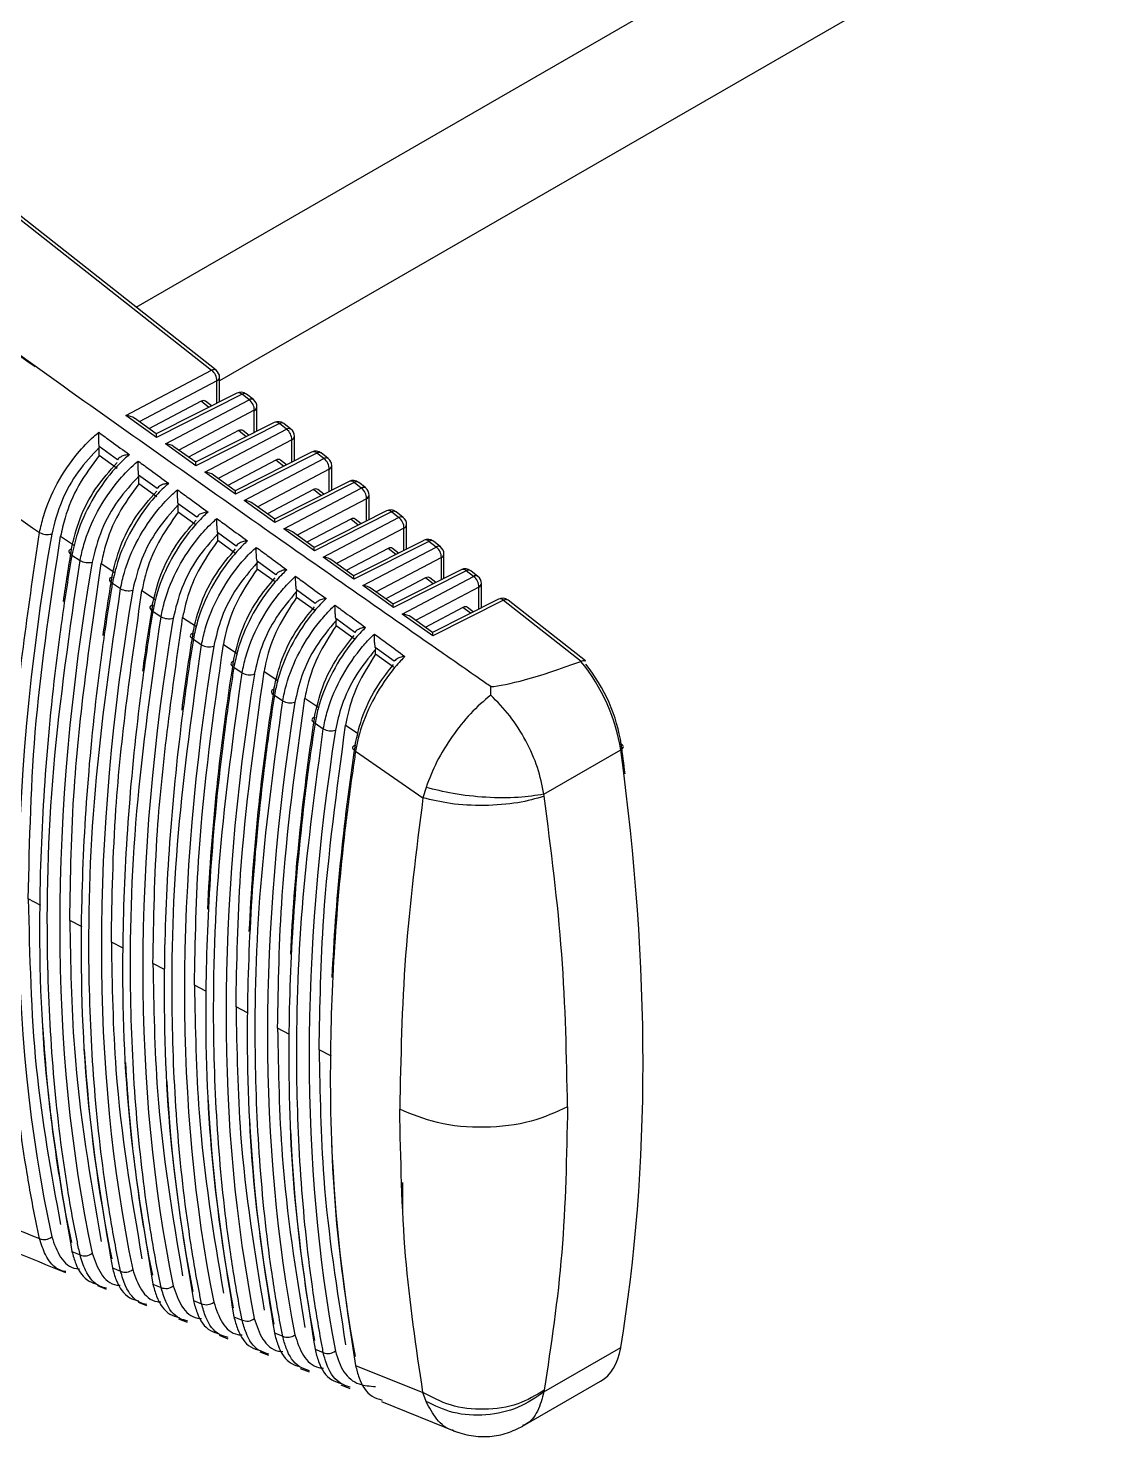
# Model space of a CAD drawing. Extents: x 12.3 to 108.7, y 1.1 to 80.4.
# Drawn here: x 24.878 to 26.074, y 7.242 to 8.807 of the extents above; entities that cross this region are included whole.
import ezdxf

# ---------------------------------------------------------------- set-up
doc = ezdxf.new("R2010")
doc.units = 0
doc.header["$MEASUREMENT"] = 0
doc.layers.add('OBJECT', color=7, linetype='CONTINUOUS')

msp = doc.modelspace()

# ---------------------------------------------------------------- linework, layer by layer
at = {"layer": 'OBJECT'}
for p, q in [((24.9974, 8.4971), (26.8135, 9.5455)), ((26.8699, 9.4429), (25.0901, 8.4154)), ((24.8077, 8.6426), (25.0813, 8.427)), ((25.0863, 8.4271), (24.8125, 8.6428)), ((24.8852, 8.4314), (24.6812, 8.5781)), ((24.986, 8.3768), (25.0813, 8.427)), ((25.0872, 8.4152), (25.0009, 8.3697)), ((25.0872, 8.3904), (25.0872, 8.4152)), ((25.0901, 8.3918), (25.0901, 8.4192)), ((25.0696, 8.3926), (25.0116, 8.362)), ((25.1093, 8.4015), (25.0197, 8.3562)), ((25.1151, 8.4004), (25.02, 8.3524)), ((25.0299, 8.3453), (25.1228, 8.3943)), ((25.0782, 8.3858), (25.0696, 8.3926)), ((25.0813, 8.3874), (25.0746, 8.3926)), ((25.1228, 8.3943), (25.1151, 8.4004)), ((25.1278, 8.3944), (25.12, 8.4005)), ((25.02, 8.3524), (24.986, 8.3768)), ((25.1287, 8.3825), (25.0448, 8.3382)), ((25.1287, 8.3577), (25.1287, 8.3825)), ((25.1316, 8.3591), (25.1316, 8.3865)), ((25.0197, 8.3562), (24.9956, 8.3736)), ((25.1112, 8.3599), (25.0555, 8.3305)), ((25.1508, 8.3688), (25.0635, 8.3247)), ((25.1566, 8.3677), (25.0639, 8.3208)), ((25.0737, 8.3138), (25.1644, 8.3616)), ((25.1197, 8.3531), (25.1112, 8.3599)), ((25.1228, 8.3547), (25.1161, 8.3599)), ((25.1644, 8.3616), (25.1566, 8.3677)), ((25.1693, 8.3616), (25.1615, 8.3678)), ((25.0639, 8.3208), (25.0299, 8.3453)), ((25.1703, 8.3497), (25.0886, 8.3067)), ((25.1703, 8.325), (25.1703, 8.3497)), ((25.1732, 8.3264), (25.1732, 8.3538)), ((24.9769, 8.3275), (24.9564, 8.3424)), ((24.9564, 8.3322), (24.9564, 8.3412)), ((24.9764, 8.3179), (24.9564, 8.3322)), ((25.0636, 8.3247), (25.0394, 8.342)), ((25.1923, 8.3361), (25.1074, 8.2932)), ((25.1981, 8.335), (25.1077, 8.2893)), ((25.1175, 8.2822), (25.2059, 8.3288)), ((25.2059, 8.3288), (25.1981, 8.335)), ((25.2109, 8.3289), (25.203, 8.3351)), ((25.1077, 8.2893), (25.0737, 8.3138)), ((25.1527, 8.3271), (25.0993, 8.299)), ((25.2118, 8.317), (25.1325, 8.2751)), ((25.1612, 8.3204), (25.1527, 8.3271)), ((25.1643, 8.322), (25.1577, 8.3272)), ((25.2118, 8.2923), (25.2118, 8.317)), ((25.2147, 8.2938), (25.2147, 8.321)), ((25.0208, 8.2956), (25.0002, 8.3106)), ((25.0003, 8.3007), (25.0003, 8.3093)), ((25.0203, 8.2864), (25.0003, 8.3007)), ((25.1074, 8.2932), (25.0833, 8.3105)), ((25.2339, 8.3034), (25.1512, 8.2617)), ((25.2396, 8.3023), (25.1515, 8.2578)), ((25.2475, 8.2961), (25.2396, 8.3023)), ((25.2524, 8.2962), (25.2446, 8.3024)), ((25.1515, 8.2578), (25.1175, 8.2822)), ((25.1943, 8.2944), (25.1432, 8.2674)), ((25.1614, 8.2507), (25.2475, 8.2961)), ((25.2534, 8.2843), (25.1763, 8.2436)), ((25.2027, 8.2877), (25.1943, 8.2944)), ((25.2058, 8.2892), (25.1992, 8.2944)), ((25.2534, 8.2596), (25.2534, 8.2843)), ((25.2562, 8.2611), (25.2562, 8.2883)), ((25.0647, 8.2637), (25.044, 8.2787)), ((25.0441, 8.2692), (25.0441, 8.2773)), ((25.0641, 8.2548), (25.0441, 8.2692)), ((25.1513, 8.2616), (25.1271, 8.279)), ((25.2754, 8.2707), (25.1951, 8.2301)), ((25.2811, 8.2696), (25.1954, 8.2263)), ((25.289, 8.2634), (25.2811, 8.2696)), ((25.294, 8.2634), (25.2861, 8.2697)), ((25.1954, 8.2263), (25.1614, 8.2507)), ((25.2358, 8.2616), (25.187, 8.2359)), ((25.2052, 8.2192), (25.289, 8.2634)), ((25.2949, 8.2515), (25.2201, 8.2121)), ((25.2442, 8.255), (25.2358, 8.2616)), ((25.2473, 8.2565), (25.2408, 8.2617)), ((25.2949, 8.2269), (25.2949, 8.2515)), ((25.2978, 8.2284), (25.2978, 8.2556)), ((24.9135, 8.2425), (24.9288, 8.2323)), ((25.1086, 8.2317), (25.0879, 8.2468)), ((25.088, 8.2377), (25.088, 8.2452)), ((25.1079, 8.2233), (25.088, 8.2377)), ((25.1951, 8.2301), (25.171, 8.2475)), ((25.3169, 8.238), (25.2389, 8.1986)), ((25.3226, 8.2369), (25.2392, 8.1947)), ((25.3306, 8.2306), (25.3226, 8.2369)), ((25.3355, 8.2307), (25.3276, 8.237)), ((24.9261, 8.2217), (24.9351, 8.2155)), ((25.2392, 8.1947), (25.2052, 8.2192)), ((25.2774, 8.2289), (25.2308, 8.2044)), ((25.2491, 8.1877), (25.3306, 8.2306)), ((25.2858, 8.2223), (25.2774, 8.2289)), ((25.2888, 8.2238), (25.2823, 8.229)), ((25.3393, 8.1957), (25.3393, 8.2228)), ((24.9587, 8.2124), (24.9739, 8.2022)), ((25.1525, 8.1998), (25.1317, 8.2149)), ((25.1318, 8.2061), (25.1318, 8.2132)), ((25.1518, 8.1918), (25.1318, 8.2061)), ((25.2389, 8.1986), (25.2148, 8.2159)), ((25.3365, 8.2188), (25.264, 8.1806)), ((25.3584, 8.2053), (25.2827, 8.1671)), ((25.3641, 8.2042), (25.2831, 8.1632)), ((25.3365, 8.1942), (25.3365, 8.2188)), ((25.3721, 8.1979), (25.3641, 8.2042)), ((25.3771, 8.1979), (25.3691, 8.2042)), ((24.971, 8.1905), (24.9801, 8.1843)), ((25.2831, 8.1632), (25.2491, 8.1877)), ((25.3189, 8.1962), (25.2747, 8.1729)), ((25.2929, 8.1561), (25.3721, 8.1979)), ((25.3273, 8.1896), (25.3189, 8.1962)), ((25.3303, 8.1911), (25.3238, 8.1962)), ((25.3809, 8.163), (25.3809, 8.1901)), ((25.0039, 8.1823), (25.0191, 8.1722)), ((25.1964, 8.1678), (25.1755, 8.183)), ((25.1756, 8.1746), (25.1756, 8.1811)), ((25.1956, 8.1603), (25.1756, 8.1746)), ((25.2828, 8.1671), (25.2586, 8.1844)), ((25.378, 8.186), (25.3078, 8.149)), ((25.3999, 8.1726), (25.3266, 8.1356)), ((25.378, 8.1616), (25.378, 8.186)), ((25.016, 8.1594), (25.0251, 8.1531)), ((25.3604, 8.1634), (25.3185, 8.1413)), ((25.4056, 8.1715), (25.3269, 8.1317)), ((25.3688, 8.1569), (25.3604, 8.1634)), ((25.3718, 8.1584), (25.3654, 8.1635)), ((25.4056, 8.1715), (25.4918, 8.1036)), ((25.4964, 8.104), (25.4106, 8.1715)), ((25.0491, 8.1523), (25.0643, 8.1422)), ((25.2403, 8.1357), (25.2193, 8.151)), ((25.2195, 8.1431), (25.2195, 8.1489)), ((25.2395, 8.1287), (25.2195, 8.1431)), ((25.3269, 8.1317), (25.2929, 8.1561)), ((25.3266, 8.1355), (25.3025, 8.1529)), ((25.061, 8.1282), (25.0701, 8.1219)), ((25.0944, 8.1223), (25.1095, 8.1123)), ((25.2842, 8.1037), (25.2631, 8.119)), ((25.2633, 8.1116), (25.2633, 8.1168)), ((25.2833, 8.0972), (25.2633, 8.1116)), ((25.106, 8.097), (25.1151, 8.0907)), ((25.4918, 8.1036), (25.4915, 8.1035)), ((25.1396, 8.0924), (25.1547, 8.0824)), ((25.151, 8.0659), (25.1602, 8.0595)), ((25.1848, 8.0625), (25.2002, 8.0524)), ((25.3912, 8.0661), (25.3912, 8.0755)), ((25.1961, 8.0347), (25.2053, 8.0284)), ((25.2301, 8.0327), (25.2441, 8.0235)), ((25.2411, 8.0036), (25.316, 7.9519)), ((25.4504, 7.9558), (25.5357, 8.005)), ((25.3194, 7.9635), (25.316, 7.9519)), ((25.4507, 7.9536), (25.4504, 7.9558)), ((24.8916, 7.8323), (24.8776, 7.8396)), ((24.9374, 7.8085), (24.9237, 7.8156)), ((24.9832, 7.7847), (24.9699, 7.7916)), ((25.029, 7.7609), (25.0161, 7.7676)), ((25.0748, 7.7371), (25.0622, 7.7436)), ((25.1213, 7.7129), (25.1084, 7.7197)), ((25.1678, 7.6888), (25.1545, 7.6957)), ((25.2143, 7.6646), (25.2007, 7.6717)), ((25.2935, 7.4883), (25.2935, 7.5242)), ((24.9261, 7.4476), (24.9351, 7.4439)), ((24.971, 7.4294), (24.9801, 7.4258)), ((24.9545, 7.4098), (24.964, 7.4059)), ((25.016, 7.4113), (25.0251, 7.4077)), ((24.9996, 7.3914), (25.0091, 7.3875)), ((25.061, 7.3932), (25.0701, 7.3896)), ((25.106, 7.3752), (25.1151, 7.3715)), ((25.0446, 7.373), (25.0542, 7.3691)), ((25.0897, 7.3546), (25.0993, 7.3507)), ((25.151, 7.3571), (25.1602, 7.3534)), ((25.1348, 7.3362), (25.1444, 7.3323)), ((25.1961, 7.339), (25.2053, 7.3353)), ((25.4504, 7.2916), (25.5357, 7.3408)), ((25.1798, 7.3178), (25.1895, 7.3139)), ((25.2411, 7.321), (25.316, 7.291)), ((25.2249, 7.2995), (25.2346, 7.2955)), ((25.4267, 7.2534), (25.5133, 7.3034)), ((25.27, 7.2811), (25.3541, 7.2467)), ((25.3194, 7.2811), (25.316, 7.291)), ((25.4507, 7.2934), (25.4504, 7.2916))]:
    msp.add_line(p, q, dxfattribs=at)
at = {"layer": 'OBJECT', "flags": 128}
for points in [[(24.9255, 8.2282), (24.9242, 8.2277), (24.9233, 8.227), (24.9228, 8.2262), (24.9227, 8.2253), (24.923, 8.2244), (24.9237, 8.2235), (24.9247, 8.2226), (24.9261, 8.2217)], [(24.9704, 8.1971), (24.9692, 8.1965), (24.9683, 8.1958), (24.9678, 8.195), (24.9677, 8.1942), (24.9679, 8.1932), (24.9686, 8.1923), (24.9697, 8.1914), (24.971, 8.1905)], [(25.0154, 8.1659), (25.0142, 8.1654), (25.0133, 8.1647), (25.0128, 8.1639), (25.0126, 8.163), (25.0129, 8.1621), (25.0136, 8.1611), (25.0146, 8.1602), (25.016, 8.1594)], [(25.0604, 8.1348), (25.0592, 8.1342), (25.0583, 8.1335), (25.0578, 8.1327), (25.0576, 8.1318), (25.0579, 8.1309), (25.0586, 8.1299), (25.0596, 8.129), (25.061, 8.1282)], [(25.1054, 8.1037), (25.1042, 8.1031), (25.1033, 8.1024), (25.1028, 8.1016), (25.1026, 8.1007), (25.1029, 8.0997), (25.1036, 8.0988), (25.1046, 8.0979), (25.106, 8.097)], [(25.1504, 8.0725), (25.1492, 8.072), (25.1483, 8.0713), (25.1478, 8.0704), (25.1477, 8.0695), (25.148, 8.0686), (25.1486, 8.0676), (25.1497, 8.0667), (25.151, 8.0659)], [(25.1955, 8.0414), (25.1943, 8.0409), (25.1934, 8.0401), (25.1928, 8.0393), (25.1927, 8.0384), (25.193, 8.0375), (25.1937, 8.0365), (25.1947, 8.0356), (25.1961, 8.0347)], [(25.2406, 8.0103), (25.2393, 8.0097), (25.2384, 8.009), (25.2379, 8.0082), (25.2378, 8.0073), (25.2381, 8.0063), (25.2387, 8.0054), (25.2398, 8.0045), (25.2411, 8.0036)], [(25.5357, 8.005), (25.5369, 8.0058), (25.5378, 8.0067), (25.5384, 8.0076), (25.5386, 8.0084), (25.5385, 8.0093), (25.538, 8.0101), (25.5372, 8.0108), (25.5361, 8.0114)]]:
    msp.add_lwpolyline(points, dxfattribs=at)
at = {"layer": 'OBJECT'}
for centre, radius, start, end in [((25.0838, 8.4232), 0.00458, 57.7594, 123.2651), ((25.0723, 8.4152), 0.0149, 359.9818, 52.9438), ((25.0801, 8.4192), 0.01, 0, 51.7639), ((25.0852, 8.4197), 0.00492, 294.4159, 354.9309), ((25.1138, 8.3926), 0.01, 51.7639, 116.8224), ((25.1113, 8.3966), 0.00536, 45.9376, 112.1109), ((25.1176, 8.3966), 0.00458, 57.7616, 123.2629), ((25.1254, 8.3905), 0.00458, 57.7616, 123.2629), ((25.1139, 8.3825), 0.0149, 359.9836, 52.942), ((25.1216, 8.3865), 0.01, 0, 51.7639), ((25.1267, 8.3869), 0.00492, 294.3997, 354.9525), ((25.1553, 8.3599), 0.01, 51.7639, 116.8224), ((25.1529, 8.3639), 0.00536, 45.9573, 112.0896), ((25.1591, 8.3639), 0.00458, 57.7595, 123.2678), ((25.1669, 8.3577), 0.00458, 57.7589, 123.2687), ((25.1554, 8.3497), 0.0149, 359.9849, 52.941), ((25.1632, 8.3538), 0.01, 0, 51.7639), ((25.1683, 8.3542), 0.00492, 294.4217, 354.9308), ((25.1969, 8.3272), 0.01, 51.7639, 116.8224), ((25.1944, 8.3312), 0.00536, 45.957, 112.0909), ((25.2006, 8.3312), 0.00458, 57.7612, 123.264), ((25.2084, 8.325), 0.00458, 57.7599, 123.2646), ((25.197, 8.317), 0.0149, 359.9831, 52.9425), ((25.2047, 8.321), 0.01, 0, 51.7639), ((25.2098, 8.3215), 0.00492, 294.3995, 354.9527), ((25.2384, 8.2945), 0.01, 51.7639, 116.8224), ((25.2359, 8.2985), 0.00536, 45.934, 112.1145), ((25.2421, 8.2985), 0.00458, 57.7619, 123.2633), ((25.25, 8.2923), 0.00458, 57.7586, 123.2687), ((25.2385, 8.2843), 0.0149, 359.9843, 52.9413), ((25.2462, 8.2883), 0.01, 0, 51.7639), ((25.2513, 8.2887), 0.00492, 294.3997, 354.9525), ((25.2799, 8.2618), 0.01, 51.7639, 116.8224), ((25.2774, 8.2658), 0.00536, 45.934, 112.1145), ((25.2836, 8.2658), 0.00458, 57.7608, 123.2672), ((25.2915, 8.2595), 0.00458, 57.7616, 123.264), ((25.2801, 8.2515), 0.0149, 359.9835, 52.9424), ((25.2878, 8.2556), 0.01, 0, 51.7639), ((25.2929, 8.256), 0.00492, 294.3967, 354.9558), ((24.8992, 8.264), 0.0195, 242.4841, 283.3535), ((25.3214, 8.2291), 0.01, 51.7639, 116.8224), ((25.3189, 8.2331), 0.00536, 45.9532, 112.0937), ((25.3251, 8.2331), 0.00458, 57.7606, 123.2674), ((25.3331, 8.2268), 0.00458, 57.7586, 123.2694), ((25.3216, 8.2188), 0.0149, 359.9838, 52.9419), ((25.3293, 8.2228), 0.01, 0, 51.7639), ((25.3344, 8.2233), 0.00492, 294.3995, 354.9527), ((24.9441, 8.2327), 0.0194, 242.5109, 283.5798), ((25.3629, 8.1964), 0.01, 51.7639, 116.8224), ((25.3604, 8.2004), 0.00536, 45.9362, 112.1119), ((25.3666, 8.2004), 0.00458, 57.7637, 123.2619), ((25.3746, 8.1941), 0.00458, 57.7633, 123.2619), ((25.3632, 8.186), 0.0149, 359.9836, 52.9421), ((25.3709, 8.1901), 0.01, 0, 51.7639), ((25.376, 8.1905), 0.00492, 294.3997, 354.9525), ((24.989, 8.2014), 0.0194, 242.5402, 283.8036), ((25.4044, 8.1637), 0.01, 51.7639, 116.8224), ((25.4019, 8.1675), 0.00551, 46.9637, 111.0844), ((25.4081, 8.1675), 0.00473, 58.9348, 122.09), ((25.034, 8.1702), 0.0193, 242.5668, 284.0302), ((25.0789, 8.1389), 0.0192, 242.5975, 284.2535), ((25.1239, 8.1077), 0.0191, 242.6268, 284.4781), ((25.1689, 8.0764), 0.019, 242.6553, 284.7037), ((25.214, 8.0452), 0.0189, 242.6832, 284.9303), ((24.8954, 7.4742), 0.0132, 246.6384, 308.8009), ((24.9404, 7.4561), 0.0133, 246.6049, 308.6305), ((24.9854, 7.438), 0.0133, 246.5742, 308.4565), ((25.0304, 7.4199), 0.0133, 246.539, 308.2859), ((25.0754, 7.4018), 0.0133, 246.5089, 308.1094), ((25.1205, 7.3837), 0.0134, 246.4765, 307.9347), ((25.1656, 7.3657), 0.0134, 246.4435, 307.759), ((25.2106, 7.3477), 0.0134, 246.4085, 307.5848)]:
    msp.add_arc(centre, radius, start, end, dxfattribs=at)
for centre, major_axis, ratio, start_param, end_param in [((23.2981, 11.4632), (13.5348, -9.6488), 0.094709, 4.881554, 4.897066), ((25.0692, 8.3841), (0.00494, 0.00879), 0.568104, 6.194257, 7.004066), ((24.9848, 8.369), (0.0141, -0.001), 0.559485, 0.734923, 1.521949), ((25.1108, 8.3514), (0.00494, 0.00879), 0.568104, 6.194257, 7.004066), ((25.0188, 8.3446), (0.0009, 0.0117), 0.071971, 5.452479, 6.239505), ((25.0286, 8.3375), (0.0141, -0.001), 0.559485, 0.734923, 1.521949), ((25.0626, 8.313), (0.0009, 0.0117), 0.071971, 5.452479, 6.239505), ((25.0725, 8.306), (0.0141, -0.001), 0.559485, 0.734923, 1.521949), ((25.1523, 8.3187), (0.00494, 0.00879), 0.568104, 6.194257, 7.004066), ((25.1065, 8.2815), (0.0009, 0.0117), 0.071971, 5.452479, 6.239505), ((25.1163, 8.2744), (0.0141, -0.001), 0.559485, 0.734923, 1.521949), ((25.1938, 8.2859), (0.00494, 0.00879), 0.568104, 6.194257, 7.004066), ((25.1503, 8.25), (0.0009, 0.0117), 0.071971, 5.452479, 6.239505), ((25.1602, 8.2429), (0.0141, -0.001), 0.559485, 0.734923, 1.521949), ((25.2354, 8.2532), (0.00494, 0.00879), 0.568104, 6.194257, 7.004066), ((26.4482, 8.7306), (1.1233, 1.9121), 0.582398, 2.143158, 2.577949), ((26.4438, 8.7348), (1.094, 1.9283), 0.572321, 2.13731, 2.166983), ((25.1941, 8.2185), (0.0009, 0.0117), 0.071971, 5.452479, 6.239505), ((25.204, 8.2114), (0.0141, -0.001), 0.559485, 0.734923, 1.521949), ((25.2769, 8.2205), (0.00494, 0.00879), 0.568104, 6.194257, 7.004066), ((26.492, 8.7053), (1.1217, 1.9093), 0.582398, 2.146521, 2.574586), ((26.4876, 8.7095), (1.0924, 1.9255), 0.572321, 2.140675, 2.173857), ((25.238, 8.1869), (0.0009, 0.0117), 0.071971, 5.452479, 6.239505), ((25.2478, 8.1799), (0.0141, -0.001), 0.559485, 0.734923, 1.521949), ((25.3185, 8.1877), (0.00494, 0.00879), 0.568104, 6.194257, 7.004066), ((26.5359, 8.68), (1.12, 1.9065), 0.582398, 2.149892, 2.571215), ((26.5315, 8.6842), (1.0908, 1.9226), 0.572321, 2.144048, 2.18183), ((25.2818, 8.1554), (0.0009, 0.0117), 0.071971, 5.452479, 6.239505), ((25.36, 8.155), (0.00494, 0.00879), 0.568104, 6.194257, 7.004066), ((26.5797, 8.6547), (1.1184, 1.9037), 0.582398, 2.153271, 2.567836), ((25.2917, 8.1483), (0.0141, -0.001), 0.559485, 0.734923, 1.521949), ((26.5753, 8.6589), (1.0892, 1.9198), 0.572321, 2.147429, 2.191507), ((25.3257, 8.1239), (0.0009, 0.0117), 0.071971, 5.452479, 6.239505), ((26.6236, 8.6294), (1.1167, 1.9009), 0.582398, 2.156658, 2.564449), ((26.6191, 8.6336), (1.0876, 1.917), 0.572321, 2.150818, 2.29594), ((26.986, 8.9209), (1.6104, 0.8416), 0.051024, 3.256373, 3.497487), ((25.4562, 8.0378), (-0.0558, 0.1063), 0.548821, 4.130778, 5.067399), ((25.4637, 8.0417), (-0.0508, 0.0976), 0.546171, 4.132561, 5.054095), ((26.6674, 8.6041), (1.1151, 1.898), 0.582398, 2.160053, 2.561054), ((26.663, 8.6083), (1.086, 1.9142), 0.572321, 2.154215, 2.296337), ((26.7112, 8.5788), (1.1135, 1.8952), 0.582398, 2.163457, 2.55765), ((26.7068, 8.583), (1.0844, 1.9113), 0.572321, 2.15762, 2.296908), ((26.7551, 8.5535), (1.1118, 1.8924), 0.582398, 2.166868, 2.554239), ((26.7507, 8.5577), (1.0828, 1.9085), 0.572321, 2.161034, 2.297801), ((24.0531, 8.6237), (-1.0403, 1.9967), 0.546312, 3.768959, 4.132467), ((24.0606, 8.6276), (-1.0353, 1.9881), 0.546171, 4.115838, 4.132561), ((26.4438, 8.7348), (1.094, 1.9283), 0.572321, 2.422794, 2.566341), ((26.4876, 8.7095), (1.0924, 1.9255), 0.572321, 2.422791, 2.562976), ((26.5315, 8.6842), (1.0908, 1.9226), 0.572321, 2.417411, 2.559603), ((26.5753, 8.6589), (1.0892, 1.9198), 0.572321, 2.415917, 2.556222), ((26.6191, 8.6336), (1.0876, 1.917), 0.572321, 2.414283, 2.552833), ((26.663, 8.6083), (1.086, 1.9142), 0.572321, 2.412602, 2.549436), ((26.7068, 8.583), (1.0844, 1.9113), 0.572321, 2.405638, 2.546031), ((26.7507, 8.5577), (1.0828, 1.9085), 0.572321, 2.400985, 2.542617), ((25.4562, 7.409), (-0.0558, 0.1063), 0.548821, 3.163545, 3.76727)]:
    msp.add_ellipse(centre, major_axis=major_axis, ratio=ratio, start_param=start_param, end_param=end_param, dxfattribs=at)
for points, knots in [([(24.5939, 8.4529), (24.6512, 8.4129), (24.7499, 8.3441), (24.8488, 8.2754), (24.8901, 8.2467)], [0, 0, 0, 0, 0.5814492, 1, 1, 1, 1]), ([(25.3912, 8.0755), (25.3871, 8.0783), (25.3666, 8.0926), (25.2806, 8.1525), (25.1153, 8.2679), (24.9679, 8.3726), (24.8852, 8.4314)], [0, 0, 0, 0, 0.024148, 0.120739, 0.507103, 1, 1, 1, 1]), ([(24.8901, 8.2467), (24.8915, 8.2526), (24.8954, 8.2706), (24.9087, 8.3018), (24.9291, 8.332), (24.9459, 8.3496), (24.954, 8.3565), (24.9559, 8.3581)], [0, 0, 0, 0, 0.147376, 0.444496, 0.741154, 0.940222, 1, 1, 1, 1]), ([(24.9559, 8.3581), (24.9606, 8.3547), (24.9719, 8.3464), (24.9832, 8.3382), (24.9898, 8.3333)], [0, 0, 0, 0, 0.412558, 1, 1, 1, 1]), ([(24.9564, 8.3424), (24.9563, 8.3434), (24.9561, 8.3456), (24.9559, 8.35), (24.9558, 8.3543), (24.9559, 8.357), (24.9559, 8.358), (24.9559, 8.3581)], [0, 0, 0, 0, 0.192791, 0.429646, 0.749299, 0.992251, 1, 1, 1, 1]), ([(24.9564, 8.3412), (24.9484, 8.3327), (24.9322, 8.3155), (24.9128, 8.281), (24.9068, 8.2574), (24.9037, 8.245)], [0, 0, 0, 0, 0.320862, 0.641681, 1, 1, 1, 1]), ([(24.9564, 8.3322), (24.9485, 8.3216), (24.9325, 8.3002), (24.919, 8.268), (24.915, 8.2492), (24.9135, 8.2425)], [0, 0, 0, 0, 0.390004, 0.779955, 1, 1, 1, 1]), ([(24.9898, 8.3333), (24.988, 8.3317), (24.9816, 8.3261), (24.9667, 8.3104), (24.9473, 8.2827), (24.9323, 8.2497), (24.9278, 8.2297), (24.9261, 8.2217)], [0, 0, 0, 0, 0.059553, 0.208066, 0.505163, 0.802607, 1, 1, 1, 1]), ([(24.9564, 8.3424), (24.9564, 8.3424), (24.9564, 8.342), (24.9564, 8.3416), (24.9564, 8.3412)], [0, 0, 0, 0, 0.0202823, 1, 1, 1, 1]), ([(24.9898, 8.3333), (24.9898, 8.3333), (24.9881, 8.3332), (24.9849, 8.3327), (24.981, 8.3312), (24.9782, 8.3294), (24.9774, 8.3281), (24.9769, 8.3275)], [0, 0, 0, 0, 0.007972, 0.299095, 0.602918, 0.800706, 1, 1, 1, 1]), ([(24.9255, 8.2282), (24.9282, 8.2395), (24.9336, 8.2621), (24.9517, 8.2969), (24.9681, 8.3152), (24.9764, 8.3245)], [0, 0, 0, 0, 0.327832, 0.655734, 1, 1, 1, 1]), ([(24.9351, 8.2155), (24.9364, 8.2214), (24.9403, 8.2394), (24.9535, 8.2706), (24.9736, 8.3005), (24.99, 8.3179), (24.9978, 8.3246), (24.9996, 8.3261)], [0, 0, 0, 0, 0.1489543, 0.4492607, 0.7491001, 0.9405021, 1, 1, 1, 1]), ([(24.9996, 8.3261), (25.0043, 8.3227), (25.0156, 8.3145), (25.0269, 8.3062), (25.0335, 8.3014)], [0, 0, 0, 0, 0.41253, 1, 1, 1, 1]), ([(25.0002, 8.3106), (25.0001, 8.3116), (24.9999, 8.3139), (24.9997, 8.3183), (24.9996, 8.3225), (24.9996, 8.3251), (24.9996, 8.3261), (24.9996, 8.3261)], [0, 0, 0, 0, 0.197189, 0.440794, 0.768918, 0.992191, 1, 1, 1, 1]), ([(25.0003, 8.3093), (24.9923, 8.3006), (24.9763, 8.2832), (24.9574, 8.249), (24.9516, 8.2258), (24.9486, 8.2138)], [0, 0, 0, 0, 0.324747, 0.649448, 1, 1, 1, 1]), ([(25.0003, 8.3007), (24.9924, 8.2899), (24.9767, 8.2683), (24.9638, 8.2367), (24.96, 8.2185), (24.9587, 8.2124)], [0, 0, 0, 0, 0.397554, 0.795054, 1, 1, 1, 1]), ([(25.0335, 8.3014), (25.0318, 8.2998), (25.0254, 8.2941), (25.0106, 8.2782), (24.9915, 8.2503), (24.977, 8.2177), (24.9727, 8.1981), (24.971, 8.1905)], [0, 0, 0, 0, 0.0592764, 0.2094215, 0.5098312, 0.8105983, 1, 1, 1, 1]), ([(25.0002, 8.3106), (25.0002, 8.3105), (25.0003, 8.3101), (25.0003, 8.3097), (25.0003, 8.3093)], [0, 0, 0, 0, 0.098606, 1, 1, 1, 1]), ([(25.0335, 8.3014), (25.0335, 8.3014), (25.032, 8.3012), (25.0288, 8.3007), (25.025, 8.2993), (25.0221, 8.2975), (25.0213, 8.2962), (25.0208, 8.2956)], [0, 0, 0, 0, 0.008064, 0.282724, 0.593806, 0.796124, 1, 1, 1, 1]), ([(24.9704, 8.1971), (24.9731, 8.2084), (24.9784, 8.2309), (24.9963, 8.2653), (25.0122, 8.2834), (25.0203, 8.2925)], [0, 0, 0, 0, 0.3318718, 0.6638149, 1, 1, 1, 1]), ([(24.9801, 8.1843), (24.9814, 8.1902), (24.9852, 8.2082), (24.9984, 8.2394), (25.0182, 8.269), (25.0341, 8.2861), (25.0416, 8.2926), (25.0434, 8.2942)], [0, 0, 0, 0, 0.150605, 0.454244, 0.75741, 0.940779, 1, 1, 1, 1]), ([(25.044, 8.2787), (25.0439, 8.2798), (25.0437, 8.2821), (25.0434, 8.2866), (25.0433, 8.2907), (25.0433, 8.2933), (25.0434, 8.2942), (25.0434, 8.2942)], [0, 0, 0, 0, 0.201836, 0.452552, 0.789381, 0.992116, 1, 1, 1, 1]), ([(25.0434, 8.2942), (25.048, 8.2908), (25.0593, 8.2825), (25.0706, 8.2743), (25.0773, 8.2694)], [0, 0, 0, 0, 0.412495, 1, 1, 1, 1]), ([(25.0441, 8.2773), (25.0362, 8.2685), (25.0203, 8.2509), (25.002, 8.2169), (24.9965, 8.1942), (24.9936, 8.1826)], [0, 0, 0, 0, 0.328834, 0.657619, 1, 1, 1, 1]), ([(25.0441, 8.2692), (25.0364, 8.2583), (25.0208, 8.2364), (25.0086, 8.2054), (25.0051, 8.1879), (25.0039, 8.1823)], [0, 0, 0, 0, 0.4055422, 0.8110281, 1, 1, 1, 1]), ([(25.0773, 8.2694), (25.0755, 8.2678), (25.0693, 8.262), (25.0546, 8.246), (25.0356, 8.2179), (25.0216, 8.1856), (25.0175, 8.1665), (25.016, 8.1594)], [0, 0, 0, 0, 0.059002, 0.210856, 0.514734, 0.81898, 1, 1, 1, 1]), ([(25.044, 8.2787), (25.044, 8.2786), (25.0441, 8.2781), (25.0441, 8.2777), (25.0441, 8.2773)], [0, 0, 0, 0, 0.162026, 1, 1, 1, 1]), ([(25.0773, 8.2694), (25.0772, 8.2694), (25.0761, 8.2693), (25.0733, 8.2689), (25.0694, 8.2677), (25.0661, 8.2658), (25.0652, 8.2643), (25.0647, 8.2637)], [0, 0, 0, 0, 0.008148, 0.206908, 0.537752, 0.791263, 1, 1, 1, 1]), ([(25.0154, 8.1659), (25.018, 8.1772), (25.0233, 8.1997), (25.0409, 8.2337), (25.0564, 8.2517), (25.0641, 8.2605)], [0, 0, 0, 0, 0.336123, 0.672318, 1, 1, 1, 1]), ([(25.0251, 8.1531), (25.0263, 8.159), (25.0302, 8.177), (25.0432, 8.2082), (25.0627, 8.2374), (25.0783, 8.2543), (25.0853, 8.2606), (25.0871, 8.2622)], [0, 0, 0, 0, 0.152333, 0.459461, 0.766109, 0.941054, 1, 1, 1, 1]), ([(25.0871, 8.2622), (25.0918, 8.2588), (25.1031, 8.2505), (25.1144, 8.2423), (25.121, 8.2374)], [0, 0, 0, 0, 0.412464, 1, 1, 1, 1]), ([(25.0879, 8.2468), (25.0877, 8.2479), (25.0874, 8.2503), (25.0872, 8.2549), (25.0871, 8.2589), (25.0871, 8.2614), (25.0871, 8.2622), (25.0871, 8.2622)], [0, 0, 0, 0, 0.206751, 0.464937, 0.810718, 0.99205, 1, 1, 1, 1]), ([(24.8901, 7.462), (24.8891, 7.4668), (24.8841, 7.4905), (24.8652, 7.5923), (24.8493, 7.7666), (24.8549, 8.0067), (24.8784, 8.1667), (24.8901, 8.2467)], [0, 0, 0, 0, 0.020664, 0.103331, 0.434809, 0.717404, 1, 1, 1, 1]), ([(24.8776, 7.8396), (24.8791, 7.9048), (24.882, 8.0351), (24.903, 8.1734), (24.9135, 8.2425)], [0, 0, 0, 0, 0.500491, 1, 1, 1, 1]), ([(25.088, 8.2452), (25.0801, 8.2363), (25.0643, 8.2185), (25.0466, 8.1848), (25.0413, 8.1626), (25.0386, 8.1515)], [0, 0, 0, 0, 0.333137, 0.666224, 1, 1, 1, 1]), ([(25.088, 8.2377), (25.0803, 8.2266), (25.065, 8.2046), (25.0535, 8.1741), (25.0501, 8.1572), (25.0491, 8.1523)], [0, 0, 0, 0, 0.414011, 0.827964, 1, 1, 1, 1]), ([(25.121, 8.2374), (25.1193, 8.2358), (25.1131, 8.2299), (25.0985, 8.2137), (25.0798, 8.1854), (25.0663, 8.1536), (25.0624, 8.1349), (25.061, 8.1282)], [0, 0, 0, 0, 0.058731, 0.212374, 0.519887, 0.827778, 1, 1, 1, 1]), ([(25.0879, 8.2468), (25.0879, 8.2467), (25.0879, 8.2462), (25.088, 8.2457), (25.088, 8.2452)], [0, 0, 0, 0, 0.214158, 1, 1, 1, 1]), ([(25.121, 8.2374), (25.121, 8.2374), (25.12, 8.2373), (25.1172, 8.2369), (25.1134, 8.2357), (25.1101, 8.2338), (25.1091, 8.2324), (25.1086, 8.2317)], [0, 0, 0, 0, 0.008249, 0.187014, 0.525649, 0.786194, 1, 1, 1, 1]), ([(24.9261, 8.2217), (24.9251, 8.2158), (24.9202, 8.1863), (24.9019, 8.063), (24.8869, 7.8727), (24.8926, 7.6427), (24.9149, 7.5126), (24.9261, 7.4476)], [0, 0, 0, 0, 0.020947, 0.104745, 0.44076, 0.72038, 1, 1, 1, 1]), ([(25.0604, 8.1348), (25.063, 8.1461), (25.0683, 8.1686), (25.0855, 8.2021), (25.1006, 8.2199), (25.1079, 8.2285)], [0, 0, 0, 0, 0.3406011, 0.6812757, 1, 1, 1, 1]), ([(25.0701, 8.1219), (25.0713, 8.1278), (25.0751, 8.1458), (25.0881, 8.177), (25.1073, 8.2059), (25.1224, 8.2225), (25.1291, 8.2286), (25.1308, 8.2302)], [0, 0, 0, 0, 0.154143, 0.464926, 0.775223, 0.941326, 1, 1, 1, 1]), ([(25.1308, 8.2302), (25.1355, 8.2268), (25.1468, 8.2185), (25.1581, 8.2102), (25.1647, 8.2054)], [0, 0, 0, 0, 0.412427, 1, 1, 1, 1]), ([(25.1317, 8.2149), (25.1315, 8.216), (25.1312, 8.2185), (25.1309, 8.2231), (25.1308, 8.2271), (25.1308, 8.2295), (25.1308, 8.2302), (25.1308, 8.2302)], [0, 0, 0, 0, 0.211947, 0.477987, 0.832965, 0.991969, 1, 1, 1, 1]), ([(24.9351, 7.4439), (24.9341, 7.4487), (24.9291, 7.4725), (24.9106, 7.5745), (24.8955, 7.747), (24.9013, 7.9828), (24.9238, 8.1379), (24.9351, 8.2155)], [0, 0, 0, 0, 0.021019, 0.105106, 0.44228, 0.72114, 1, 1, 1, 1]), ([(24.9237, 7.8156), (24.9246, 7.8645), (24.9268, 7.9924), (24.9465, 8.1283), (24.9587, 8.2124)], [0, 0, 0, 0, 0.38188, 1, 1, 1, 1]), ([(25.1318, 8.2132), (25.124, 8.2041), (25.1083, 8.1861), (25.0912, 8.1527), (25.0861, 8.131), (25.0837, 8.1203)], [0, 0, 0, 0, 0.3376749, 0.6752967, 1, 1, 1, 1]), ([(25.1318, 8.2061), (25.1243, 8.195), (25.1092, 8.1727), (25.0983, 8.1429), (25.0952, 8.1266), (25.0944, 8.1223)], [0, 0, 0, 0, 0.423011, 0.845963, 1, 1, 1, 1]), ([(25.1647, 8.2054), (25.1631, 8.2037), (25.1569, 8.1978), (25.1425, 8.1814), (25.124, 8.153), (25.111, 8.1215), (25.1073, 8.1033), (25.106, 8.097)], [0, 0, 0, 0, 0.058463, 0.213983, 0.525307, 0.837021, 1, 1, 1, 1]), ([(25.1317, 8.2149), (25.1317, 8.2148), (25.1318, 8.2142), (25.1318, 8.2136), (25.1318, 8.2132)], [0, 0, 0, 0, 0.25743, 1, 1, 1, 1]), ([(25.1647, 8.2054), (25.1647, 8.2053), (25.1638, 8.2053), (25.1612, 8.2049), (25.1574, 8.2037), (25.154, 8.2019), (25.153, 8.2004), (25.1525, 8.1998)], [0, 0, 0, 0, 0.008341, 0.166405, 0.512973, 0.780847, 1, 1, 1, 1]), ([(24.971, 8.1905), (24.97, 8.1847), (24.9652, 8.1552), (24.9472, 8.032), (24.933, 7.8442), (24.939, 7.6189), (24.9603, 7.4926), (24.971, 7.4294)], [0, 0, 0, 0, 0.021311, 0.106568, 0.448432, 0.724216, 1, 1, 1, 1]), ([(25.1054, 8.1037), (25.108, 8.1149), (25.1132, 8.1374), (25.1302, 8.1705), (25.1448, 8.1881), (25.1518, 8.1964)], [0, 0, 0, 0, 0.345325, 0.690725, 1, 1, 1, 1]), ([(25.1151, 8.0907), (25.1164, 8.0967), (25.1201, 8.1146), (25.133, 8.1458), (25.1519, 8.1743), (25.1666, 8.1907), (25.1729, 8.1966), (25.1746, 8.1982)], [0, 0, 0, 0, 0.156042, 0.470658, 0.784781, 0.941595, 1, 1, 1, 1]), ([(25.1755, 8.183), (25.1753, 8.1841), (25.175, 8.1866), (25.1747, 8.1913), (25.1745, 8.1952), (25.1745, 8.1975), (25.1746, 8.1981), (25.1746, 8.1982)], [0, 0, 0, 0, 0.217444, 0.491759, 0.856155, 0.991883, 1, 1, 1, 1]), ([(25.1746, 8.1982), (25.1792, 8.1947), (25.1905, 8.1864), (25.2018, 8.1781), (25.2085, 8.1733)], [0, 0, 0, 0, 0.412393, 1, 1, 1, 1]), ([(24.9801, 7.4258), (24.9791, 7.4306), (24.9742, 7.4544), (24.956, 7.5567), (24.9416, 7.7275), (24.9478, 7.959), (24.9693, 8.1092), (24.9801, 8.1843)], [0, 0, 0, 0, 0.021386, 0.106942, 0.450009, 0.725004, 1, 1, 1, 1]), ([(24.9699, 7.7916), (24.9707, 7.8404), (24.973, 7.9665), (24.9922, 8.1003), (25.0039, 8.1823)], [0, 0, 0, 0, 0.387367, 1, 1, 1, 1]), ([(25.1756, 8.1811), (25.1679, 8.1719), (25.1524, 8.1536), (25.1359, 8.1206), (25.131, 8.0994), (25.1287, 8.0892)], [0, 0, 0, 0, 0.342466, 0.684876, 1, 1, 1, 1]), ([(25.1756, 8.1746), (25.1682, 8.1634), (25.1534, 8.1409), (25.1432, 8.1117), (25.1403, 8.0961), (25.1396, 8.0924)], [0, 0, 0, 0, 0.4326004, 0.8651396, 1, 1, 1, 1]), ([(25.2085, 8.1733), (25.2068, 8.1717), (25.2007, 8.1657), (25.1864, 8.1491), (25.1682, 8.1204), (25.1557, 8.0894), (25.1522, 8.0717), (25.151, 8.0659)], [0, 0, 0, 0, 0.058198, 0.215687, 0.531014, 0.846742, 1, 1, 1, 1]), ([(25.1755, 8.183), (25.1755, 8.1828), (25.1756, 8.1821), (25.1756, 8.1815), (25.1756, 8.1811)], [0, 0, 0, 0, 0.2936726, 1, 1, 1, 1]), ([(25.2085, 8.1733), (25.2084, 8.1733), (25.2077, 8.1732), (25.2051, 8.1728), (25.2014, 8.1717), (25.1979, 8.1698), (25.1969, 8.1684), (25.1964, 8.1678)], [0, 0, 0, 0, 0.008451, 0.145048, 0.499697, 0.77523, 1, 1, 1, 1]), ([(25.016, 8.1594), (25.015, 8.1535), (25.0103, 8.124), (24.9926, 8.001), (24.9791, 7.8158), (24.9854, 7.5951), (25.0058, 7.4726), (25.016, 7.4113)], [0, 0, 0, 0, 0.021688, 0.108455, 0.456373, 0.728187, 1, 1, 1, 1]), ([(25.1504, 8.0725), (25.153, 8.0838), (25.1581, 8.1063), (25.1748, 8.1389), (25.1891, 8.1563), (25.1956, 8.1642)], [0, 0, 0, 0, 0.350315, 0.700707, 1, 1, 1, 1]), ([(25.1602, 8.0595), (25.1614, 8.0655), (25.1651, 8.0834), (25.1779, 8.1146), (25.1965, 8.1428), (25.2108, 8.1588), (25.2166, 8.1645), (25.2183, 8.1661)], [0, 0, 0, 0, 0.158035, 0.476675, 0.794816, 0.941861, 1, 1, 1, 1]), ([(25.2183, 8.1661), (25.2229, 8.1626), (25.2342, 8.1543), (25.2455, 8.146), (25.2522, 8.1412)], [0, 0, 0, 0, 0.412352, 1, 1, 1, 1]), ([(25.2193, 8.151), (25.2191, 8.1522), (25.2188, 8.1547), (25.2184, 8.1595), (25.2183, 8.1633), (25.2183, 8.1655), (25.2183, 8.166), (25.2183, 8.1661)], [0, 0, 0, 0, 0.223273, 0.506281, 0.880303, 0.991807, 1, 1, 1, 1]), ([(25.0251, 7.4077), (25.0241, 7.4125), (25.0193, 7.4364), (25.0014, 7.5389), (24.9878, 7.708), (24.9942, 7.9351), (25.0148, 8.0804), (25.0251, 8.1531)], [0, 0, 0, 0, 0.021766, 0.108843, 0.45801, 0.729005, 1, 1, 1, 1]), ([(25.0161, 7.7676), (25.0169, 7.8164), (25.0191, 7.9406), (25.0378, 8.0723), (25.0491, 8.1523)], [0, 0, 0, 0, 0.393082, 1, 1, 1, 1]), ([(25.2195, 8.1489), (25.2118, 8.1397), (25.1964, 8.1211), (25.1805, 8.0885), (25.1759, 8.0677), (25.1738, 8.058)], [0, 0, 0, 0, 0.347531, 0.695003, 1, 1, 1, 1]), ([(25.2195, 8.1431), (25.2122, 8.1317), (25.1976, 8.1091), (25.1881, 8.0805), (25.1854, 8.0656), (25.1848, 8.0625)], [0, 0, 0, 0, 0.442846, 0.885629, 1, 1, 1, 1]), ([(25.2522, 8.1412), (25.2506, 8.1395), (25.2446, 8.1335), (25.2304, 8.1168), (25.2124, 8.0879), (25.2005, 8.0573), (25.1971, 8.0401), (25.1961, 8.0347)], [0, 0, 0, 0, 0.0579361, 0.2174948, 0.5370294, 0.8569765, 1, 1, 1, 1]), ([(25.2193, 8.151), (25.2193, 8.1508), (25.2195, 8.1501), (25.2195, 8.1494), (25.2195, 8.1489)], [0, 0, 0, 0, 0.324171, 1, 1, 1, 1]), ([(25.2522, 8.1412), (25.2521, 8.1412), (25.2515, 8.1411), (25.2491, 8.1407), (25.2454, 8.1397), (25.2419, 8.1378), (25.2408, 8.1364), (25.2403, 8.1357)], [0, 0, 0, 0, 0.008552, 0.122923, 0.485794, 0.769318, 1, 1, 1, 1]), ([(25.061, 8.1282), (25.06, 8.1223), (25.0554, 8.0929), (25.0381, 7.9699), (25.0252, 7.7873), (25.0318, 7.5714), (25.0512, 7.4526), (25.061, 7.3932)], [0, 0, 0, 0, 0.022079, 0.110408, 0.464597, 0.732298, 1, 1, 1, 1]), ([(25.1955, 8.0414), (25.198, 8.0527), (25.2031, 8.0752), (25.2195, 8.1073), (25.2333, 8.1244), (25.2395, 8.1321)], [0, 0, 0, 0, 0.355595, 0.711266, 1, 1, 1, 1]), ([(25.2053, 8.0284), (25.2065, 8.0343), (25.2101, 8.0522), (25.2229, 8.0835), (25.2411, 8.1112), (25.2549, 8.127), (25.2604, 8.1323), (25.262, 8.1339)], [0, 0, 0, 0, 0.1601304, 0.4830007, 0.8053632, 0.9421235, 1, 1, 1, 1]), ([(25.262, 8.1339), (25.2667, 8.1305), (25.278, 8.1222), (25.2893, 8.1139), (25.2959, 8.109)], [0, 0, 0, 0, 0.412315, 1, 1, 1, 1]), ([(25.2631, 8.119), (25.2629, 8.1202), (25.2625, 8.1228), (25.2621, 8.1277), (25.262, 8.1314), (25.262, 8.1335), (25.262, 8.1339), (25.262, 8.1339)], [0, 0, 0, 0, 0.2294451, 0.5216, 0.9054403, 0.9917007, 1, 1, 1, 1]), ([(25.0701, 7.3896), (25.0692, 7.3944), (25.0644, 7.4184), (25.0469, 7.5212), (25.0339, 7.6885), (25.0406, 7.9112), (25.0603, 8.0517), (25.0701, 8.1219)], [0, 0, 0, 0, 0.02216, 0.110812, 0.466297, 0.733148, 1, 1, 1, 1]), ([(25.0622, 7.7436), (25.0631, 7.7924), (25.0652, 7.9147), (25.0834, 8.0444), (25.0944, 8.1223)], [0, 0, 0, 0, 0.399041, 1, 1, 1, 1]), ([(25.2633, 8.1168), (25.2557, 8.1074), (25.2405, 8.0886), (25.2252, 8.0563), (25.2208, 8.0361), (25.2188, 8.0269)], [0, 0, 0, 0, 0.352894, 0.705727, 1, 1, 1, 1]), ([(25.2633, 8.1116), (25.2562, 8.1001), (25.2418, 8.0772), (25.233, 8.0494), (25.2305, 8.0351), (25.2301, 8.0327)], [0, 0, 0, 0, 0.453825, 0.907587, 1, 1, 1, 1]), ([(25.2631, 8.119), (25.2632, 8.1188), (25.2633, 8.118), (25.2633, 8.1172), (25.2633, 8.1168)], [0, 0, 0, 0, 0.349953, 1, 1, 1, 1]), ([(25.106, 8.097), (25.1051, 8.0912), (25.1005, 8.0618), (25.0835, 7.9389), (25.0713, 7.7589), (25.0782, 7.5476), (25.0967, 7.4326), (25.106, 7.3752)], [0, 0, 0, 0, 0.0224839, 0.112433, 0.473119, 0.7365595, 1, 1, 1, 1]), ([(25.2406, 8.0103), (25.2431, 8.0216), (25.2481, 8.0441), (25.2641, 8.0757), (25.2775, 8.0925), (25.2833, 8.0999)], [0, 0, 0, 0, 0.361189, 0.722456, 1, 1, 1, 1]), ([(25.2959, 8.109), (25.2943, 8.1074), (25.2884, 8.1013), (25.2744, 8.0844), (25.2566, 8.0553), (25.2452, 8.0252), (25.2421, 8.0085), (25.2411, 8.0036)], [0, 0, 0, 0, 0.057678, 0.219414, 0.543377, 0.867764, 1, 1, 1, 1]), ([(25.2959, 8.109), (25.2959, 8.109), (25.2954, 8.1089), (25.293, 8.1086), (25.2895, 8.1076), (25.2858, 8.1057), (25.2847, 8.1043), (25.2842, 8.1037)], [0, 0, 0, 0, 0.008657, 0.099999, 0.471218, 0.76308, 1, 1, 1, 1]), ([(25.4918, 8.1036), (25.4926, 8.1039), (25.4941, 8.1045), (25.4957, 8.1045), (25.4961, 8.104), (25.4963, 8.1038)], [0, 0, 0, 0, 0.411363, 0.822629, 1, 1, 1, 1]), ([(25.1151, 7.3715), (25.1142, 7.3763), (25.1095, 7.4003), (25.0923, 7.5034), (25.0801, 7.669), (25.0871, 7.8873), (25.1058, 8.0229), (25.1151, 8.0907)], [0, 0, 0, 0, 0.022568, 0.112852, 0.474885, 0.737443, 1, 1, 1, 1]), ([(25.1084, 7.7197), (25.1092, 7.7685), (25.1114, 7.8889), (25.1291, 8.0165), (25.1396, 8.0924)], [0, 0, 0, 0, 0.4052593, 1, 1, 1, 1]), ([(25.151, 8.0659), (25.1501, 8.06), (25.1456, 8.0306), (25.129, 7.908), (25.1175, 7.7304), (25.1245, 7.5238), (25.1422, 7.4127), (25.151, 7.3571)], [0, 0, 0, 0, 0.022904, 0.114532, 0.481956, 0.740978, 1, 1, 1, 1]), ([(25.1545, 7.6957), (25.1554, 7.7445), (25.1575, 7.8631), (25.1747, 7.9887), (25.1848, 8.0625)], [0, 0, 0, 0, 0.411755, 1, 1, 1, 1]), ([(25.3912, 8.0661), (25.3836, 8.0596), (25.3685, 8.0464), (25.348, 8.0204), (25.3305, 7.9921), (25.3231, 7.973), (25.3194, 7.9635)], [0, 0, 0, 0, 0.2499999, 0.4999999, 0.75, 1, 1, 1, 1]), ([(25.4504, 7.9558), (25.4484, 7.9657), (25.4444, 7.9854), (25.4308, 8.0155), (25.413, 8.0438), (25.3985, 8.0587), (25.3912, 8.0661)], [0, 0, 0, 0, 0.249999, 0.5, 0.749997, 1, 1, 1, 1]), ([(25.1602, 7.3534), (25.1593, 7.3582), (25.1547, 7.3823), (25.1378, 7.4857), (25.1263, 7.6495), (25.1335, 7.8634), (25.1513, 7.9942), (25.1602, 8.0595)], [0, 0, 0, 0, 0.022991, 0.114968, 0.483793, 0.741897, 1, 1, 1, 1]), ([(25.1961, 8.0347), (25.1952, 8.0289), (25.1907, 7.9995), (25.1744, 7.877), (25.1636, 7.702), (25.1709, 7.5), (25.1877, 7.3927), (25.1961, 7.339)], [0, 0, 0, 0, 0.023339, 0.116711, 0.491126, 0.745563, 1, 1, 1, 1]), ([(25.2007, 7.6717), (25.2016, 7.7205), (25.2036, 7.8373), (25.2204, 7.9609), (25.2301, 8.0327)], [0, 0, 0, 0, 0.418548, 1, 1, 1, 1]), ([(25.2053, 7.3353), (25.2044, 7.3402), (25.1999, 7.3643), (25.1833, 7.468), (25.1724, 7.63), (25.1799, 7.8396), (25.1968, 7.9654), (25.2053, 8.0284)], [0, 0, 0, 0, 0.02343, 0.117165, 0.493038, 0.746519, 1, 1, 1, 1]), ([(25.2411, 8.0036), (25.2403, 7.9978), (25.2359, 7.9684), (25.2199, 7.846), (25.2098, 7.6736), (25.2172, 7.4762), (25.2332, 7.3727), (25.2411, 7.321)], [0, 0, 0, 0, 0.023792, 0.118973, 0.500647, 0.750324, 1, 1, 1, 1]), ([(25.4507, 7.9536), (25.4413, 7.9509), (25.4218, 7.9454), (25.3841, 7.9426), (25.3461, 7.9445), (25.3258, 7.9495), (25.316, 7.9519)], [0, 0, 0, 0, 0.24117, 0.5, 0.758832, 1, 1, 1, 1]), ([(25.4504, 7.9558), (25.4413, 7.9544), (25.4224, 7.9515), (25.3861, 7.9518), (25.3492, 7.9558), (25.3291, 7.961), (25.3194, 7.9635)], [0, 0, 0, 0, 0.241561, 0.499998, 0.758436, 1, 1, 1, 1]), ([(25.4766, 7.6086), (25.4755, 7.6646), (25.4734, 7.7765), (25.4583, 7.8946), (25.4507, 7.9536)], [0, 0, 0, 0, 0.5, 1, 1, 1, 1]), ([(25.316, 7.9519), (25.3085, 7.893), (25.2935, 7.7744), (25.2913, 7.6623), (25.2902, 7.6058)], [0, 0, 0, 0, 0.496376, 1, 1, 1, 1]), ([(24.8776, 7.8396), (24.8791, 7.7761), (24.882, 7.6492), (24.903, 7.5347), (24.9135, 7.4775)], [0, 0, 0, 0, 0.500491, 1, 1, 1, 1]), ([(24.9237, 7.8156), (24.9246, 7.7678), (24.9268, 7.6424), (24.9465, 7.5288), (24.9587, 7.4586)], [0, 0, 0, 0, 0.38188, 1, 1, 1, 1]), ([(24.9699, 7.7916), (24.9707, 7.7438), (24.973, 7.6203), (24.9922, 7.5082), (25.0039, 7.4396)], [0, 0, 0, 0, 0.387367, 1, 1, 1, 1]), ([(25.0161, 7.7676), (25.0169, 7.7198), (25.0191, 7.5982), (25.0378, 7.4876), (25.0491, 7.4206)], [0, 0, 0, 0, 0.393082, 1, 1, 1, 1]), ([(25.0622, 7.7436), (25.0631, 7.6958), (25.0652, 7.576), (25.0834, 7.467), (25.0944, 7.4015)], [0, 0, 0, 0, 0.399041, 1, 1, 1, 1]), ([(25.1084, 7.7197), (25.1092, 7.6718), (25.1114, 7.5538), (25.1291, 7.4463), (25.1396, 7.3824)], [0, 0, 0, 0, 0.405259, 1, 1, 1, 1]), ([(25.1545, 7.6957), (25.1554, 7.6478), (25.1575, 7.5316), (25.1747, 7.4256), (25.1848, 7.3632)], [0, 0, 0, 0, 0.411755, 1, 1, 1, 1]), ([(25.2007, 7.6717), (25.2016, 7.6238), (25.2036, 7.5094), (25.2204, 7.4048), (25.2301, 7.344)], [0, 0, 0, 0, 0.418548, 1, 1, 1, 1]), ([(25.4766, 7.6086), (25.4637, 7.6026), (25.4368, 7.5901), (25.3845, 7.5838), (25.3316, 7.5885), (25.3036, 7.6001), (25.2902, 7.6058)], [0, 0, 0, 0, 0.2407727, 0.5000002, 0.7592284, 1, 1, 1, 1]), ([(25.4766, 7.6086), (25.4755, 7.5538), (25.4734, 7.4444), (25.4583, 7.3437), (25.4507, 7.2934)], [0, 0, 0, 0, 0.5, 1, 1, 1, 1]), ([(25.316, 7.291), (25.3085, 7.3408), (25.2935, 7.4411), (25.2913, 7.5506), (25.2902, 7.6058)], [0, 0, 0, 0, 0.4963759, 1, 1, 1, 1]), ([(24.5939, 7.582), (24.6512, 7.5587), (24.7499, 7.5187), (24.8488, 7.4787), (24.8901, 7.462)], [0, 0, 0, 0, 0.5814492, 1, 1, 1, 1]), ([(24.6156, 7.5486), (24.6773, 7.5232), (24.7781, 7.4816), (24.8795, 7.4404), (24.9189, 7.4243)], [0, 0, 0, 0, 0.611004, 1, 1, 1, 1]), ([(24.9193, 7.4253), (24.9173, 7.4257), (24.9074, 7.4277), (24.897, 7.4409), (24.8921, 7.4559), (24.8901, 7.462)], [0, 0, 0, 0, 0.126953, 0.642673, 1, 1, 1, 1]), ([(24.9037, 7.4639), (24.9065, 7.456), (24.9122, 7.4402), (24.9244, 7.4287), (24.9335, 7.4285), (24.9347, 7.4285)], [0, 0, 0, 0, 0.464519, 0.929148, 1, 1, 1, 1]), ([(24.9261, 7.4476), (24.9274, 7.443), (24.9313, 7.4293), (24.9407, 7.4151), (24.9517, 7.4121), (24.955, 7.4111)], [0, 0, 0, 0, 0.2566, 0.775132, 1, 1, 1, 1]), ([(24.9644, 7.407), (24.9621, 7.4075), (24.9519, 7.4097), (24.9416, 7.4232), (24.9369, 7.438), (24.9351, 7.4439)], [0, 0, 0, 0, 0.149271, 0.661863, 1, 1, 1, 1]), ([(24.9486, 7.4457), (24.9515, 7.4378), (24.9571, 7.4219), (24.9694, 7.4104), (24.9785, 7.4101), (24.9798, 7.4101)], [0, 0, 0, 0, 0.462137, 0.924383, 1, 1, 1, 1]), ([(24.971, 7.4294), (24.9723, 7.4249), (24.9762, 7.4111), (24.9856, 7.3968), (24.9967, 7.3937), (25.0001, 7.3927)], [0, 0, 0, 0, 0.255073, 0.770525, 1, 1, 1, 1]), ([(25.0095, 7.3886), (25.0069, 7.3893), (24.9964, 7.3918), (24.9862, 7.4055), (24.9818, 7.4201), (24.9801, 7.4258)], [0, 0, 0, 0, 0.17154, 0.681168, 1, 1, 1, 1]), ([(24.9936, 7.4276), (24.9964, 7.4196), (25.002, 7.4036), (25.0143, 7.3921), (25.0235, 7.3917), (25.0249, 7.3917)], [0, 0, 0, 0, 0.459717, 0.919543, 1, 1, 1, 1]), ([(25.016, 7.4113), (25.0173, 7.4068), (25.0211, 7.393), (25.0305, 7.3785), (25.0416, 7.3753), (25.0451, 7.3743)], [0, 0, 0, 0, 0.253623, 0.766149, 1, 1, 1, 1]), ([(25.0547, 7.3703), (25.0517, 7.3711), (25.0409, 7.3738), (25.0309, 7.3879), (25.0267, 7.4023), (25.0251, 7.4077)], [0, 0, 0, 0, 0.193792, 0.700612, 1, 1, 1, 1]), ([(25.0386, 7.4094), (25.0414, 7.4014), (25.0469, 7.3854), (25.0593, 7.3739), (25.0685, 7.3734), (25.07, 7.3733)], [0, 0, 0, 0, 0.457256, 0.914621, 1, 1, 1, 1]), ([(25.061, 7.3932), (25.0622, 7.3887), (25.066, 7.3748), (25.0754, 7.3603), (25.0866, 7.357), (25.0902, 7.3559)], [0, 0, 0, 0, 0.252246, 0.761995, 1, 1, 1, 1]), ([(25.0998, 7.352), (25.0965, 7.3529), (25.0854, 7.356), (25.0756, 7.3703), (25.0715, 7.3845), (25.0701, 7.3896)], [0, 0, 0, 0, 0.216056, 0.720221, 1, 1, 1, 1]), ([(25.0837, 7.3913), (25.0864, 7.3832), (25.0918, 7.3671), (25.1043, 7.3556), (25.1135, 7.355), (25.1151, 7.3549)], [0, 0, 0, 0, 0.45475, 0.909609, 1, 1, 1, 1]), ([(25.106, 7.3752), (25.1072, 7.3706), (25.111, 7.3567), (25.1204, 7.342), (25.1317, 7.3386), (25.1353, 7.3376)], [0, 0, 0, 0, 0.250941, 0.758057, 1, 1, 1, 1]), ([(25.1449, 7.3336), (25.1413, 7.3347), (25.1299, 7.3381), (25.1203, 7.3527), (25.1164, 7.3667), (25.1151, 7.3715)], [0, 0, 0, 0, 0.238364, 0.74002, 1, 1, 1, 1]), ([(25.1287, 7.3732), (25.1314, 7.3651), (25.1367, 7.3489), (25.1493, 7.3374), (25.1586, 7.3366), (25.1602, 7.3365)], [0, 0, 0, 0, 0.452197, 0.904501, 1, 1, 1, 1]), ([(25.151, 7.3571), (25.1522, 7.3525), (25.1559, 7.3386), (25.1654, 7.3238), (25.1767, 7.3203), (25.1804, 7.3192)], [0, 0, 0, 0, 0.249704, 0.754327, 1, 1, 1, 1]), ([(25.19, 7.3152), (25.1861, 7.3165), (25.1745, 7.3203), (25.165, 7.3352), (25.1614, 7.349), (25.1602, 7.3534)], [0, 0, 0, 0, 0.260747, 0.760034, 1, 1, 1, 1]), ([(25.1738, 7.3551), (25.1764, 7.347), (25.1817, 7.3307), (25.1943, 7.3192), (25.2037, 7.3182), (25.2054, 7.3181)], [0, 0, 0, 0, 0.44959, 0.899288, 1, 1, 1, 1]), ([(25.1961, 7.339), (25.1973, 7.3344), (25.2009, 7.3204), (25.2103, 7.3055), (25.2217, 7.302), (25.2255, 7.3008)], [0, 0, 0, 0, 0.248534, 0.750798, 1, 1, 1, 1]), ([(25.2351, 7.2968), (25.2309, 7.2983), (25.219, 7.3025), (25.2098, 7.3178), (25.2063, 7.3312), (25.2053, 7.3353)], [0, 0, 0, 0, 0.283238, 0.78029, 1, 1, 1, 1]), ([(25.2188, 7.337), (25.2214, 7.3287), (25.2265, 7.3122), (25.2431, 7.2991), (25.2571, 7.2981), (25.2633, 7.2976)], [0, 0, 0, 0, 0.356145, 0.712376, 1, 1, 1, 1]), ([(25.2411, 7.321), (25.2423, 7.3163), (25.2459, 7.3023), (25.2553, 7.2873), (25.2667, 7.2837), (25.2706, 7.2825)], [0, 0, 0, 0, 0.247428, 0.747465, 1, 1, 1, 1]), ([(25.4507, 7.2934), (25.4413, 7.2878), (25.4218, 7.2762), (25.3841, 7.2706), (25.3461, 7.2749), (25.3258, 7.2858), (25.316, 7.291)], [0, 0, 0, 0, 0.24117, 0.5, 0.758832, 1, 1, 1, 1]), ([(25.4504, 7.2916), (25.4413, 7.2854), (25.4224, 7.2724), (25.3861, 7.2645), (25.3492, 7.2665), (25.3291, 7.2763), (25.3194, 7.2811)], [0, 0, 0, 0, 0.241561, 0.499998, 0.758436, 1, 1, 1, 1]), ([(25.3498, 7.2488), (25.3494, 7.2489), (25.3421, 7.2502), (25.3307, 7.2604), (25.3231, 7.2742), (25.3194, 7.2811)], [0, 0, 0, 0, 0.031599, 0.5158, 1, 1, 1, 1]), ([(25.4504, 7.2916), (25.4483, 7.2842), (25.4442, 7.2694), (25.435, 7.2572), (25.4278, 7.2546), (25.4266, 7.2542)], [0, 0, 0, 0, 0.454442, 0.908889, 1, 1, 1, 1]), ([(25.3497, 7.2485), (25.3563, 7.2464), (25.3694, 7.242), (25.39, 7.2415), (25.4097, 7.245), (25.4213, 7.2508), (25.4269, 7.2536)], [0, 0, 0, 0, 0.258968, 0.516542, 0.765563, 1, 1, 1, 1])]:
    msp.add_open_spline(points, degree=3, knots=knots, dxfattribs=at)

doc.saveas('drawing.dxf')
